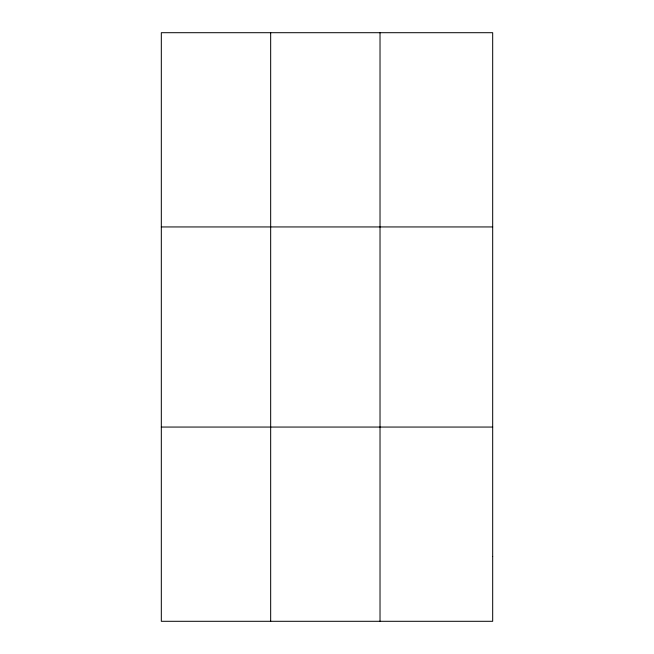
<?xml version="1.0" encoding="UTF-8"?>
<svg xmlns="http://www.w3.org/2000/svg" width="654" height="654" viewBox="0 0 654 654"><rect width="100%" height="100%" fill="white"/><g stroke="black" fill="none" stroke-linecap="round" stroke-linejoin="round"><path stroke-width="0.98" d="M270.666 621.3L270.666 32.7M380.023 621.3L380.023 32.7M161.317 226.938L492.683 226.938M161.317 427.062L492.683 427.062M492.683 556.554L492.683 621.3L161.317 621.3L161.317 32.7L492.683 32.7L492.683 556.554"/></g></svg>
